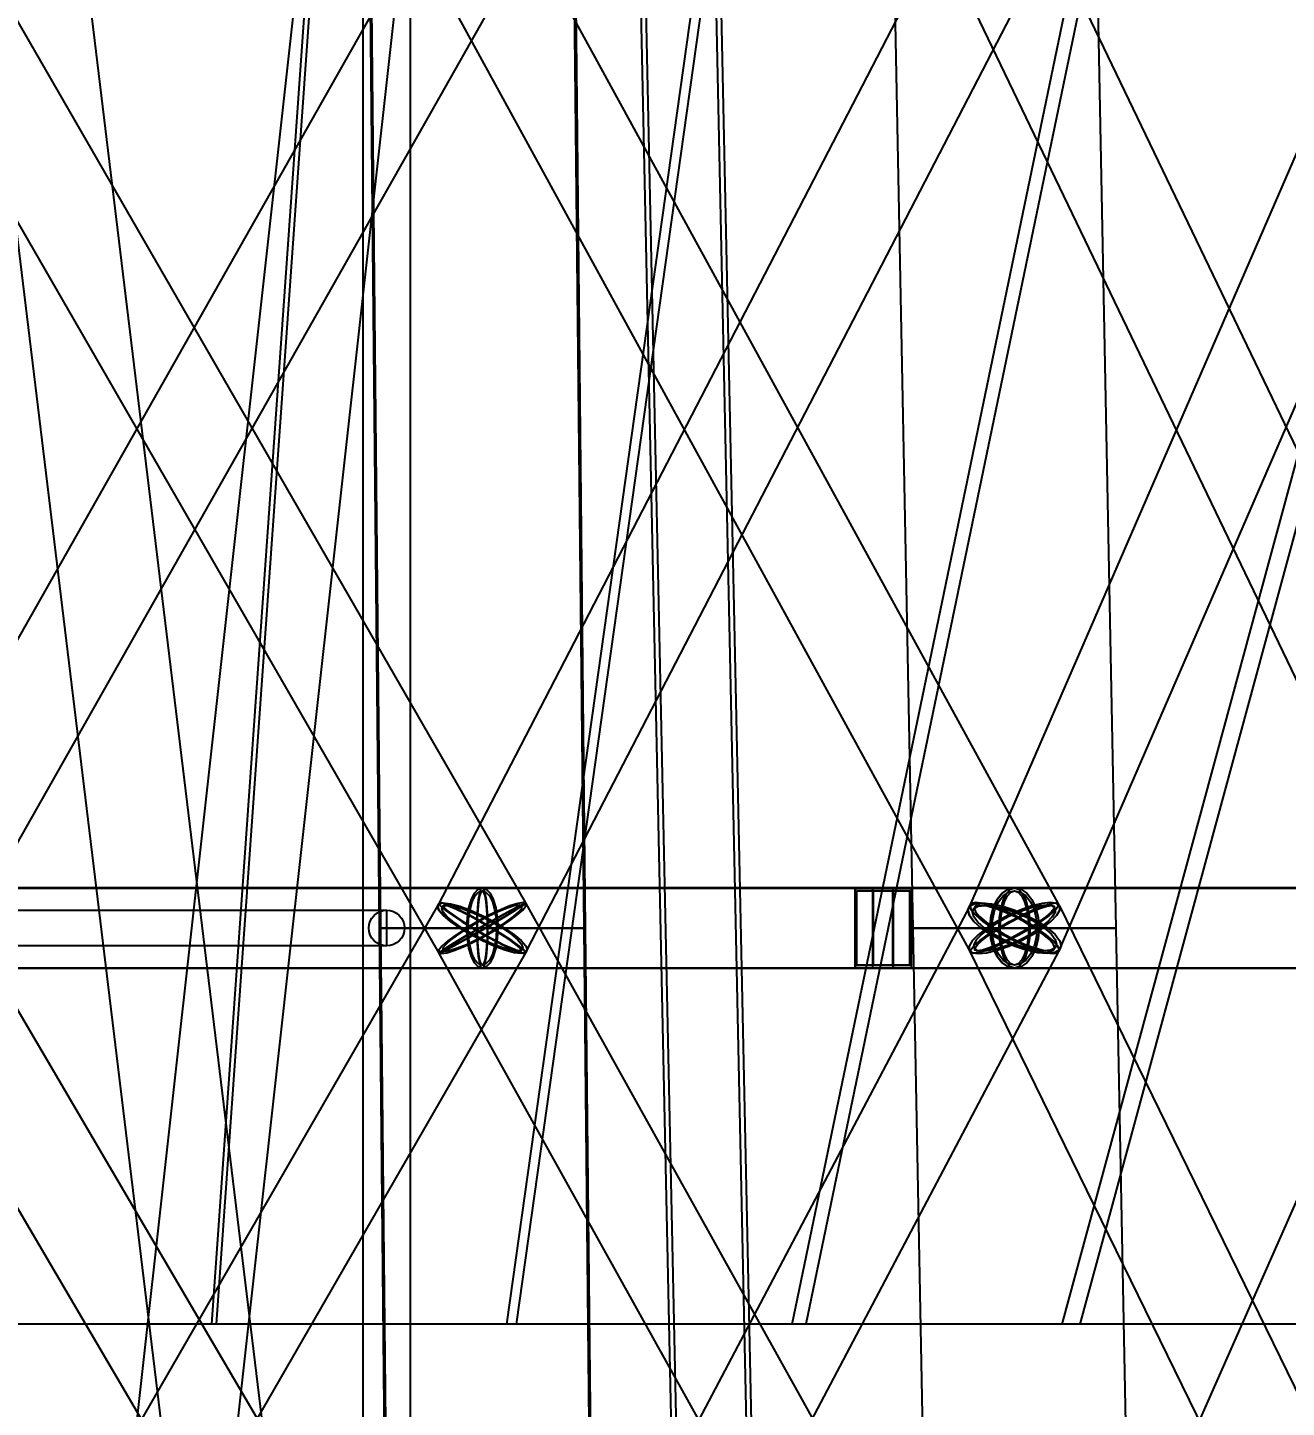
# Model space of a CAD drawing. Header units: millimetres. Extents: x -123812 to 252100, y -3000 to 639000.
# Drawn here: x 587 to 6942, y 437581 to 444545 of the extents above; entities that cross this region are included whole.
import ezdxf

# ---------------------------------------------------------------- set-up
doc = ezdxf.new("R2010")
doc.units = ezdxf.units.MM
for name, color, linetype, lineweight in [('D-STR-CORE', 7, 'Continuous', 25), ('D-STR-DECK', 7, 'Continuous', 25), ('D-STR-DIM', 7, 'Continuous', 13), ('D-STR-STRC', 7, 'Continuous', 25)]:
    doc.layers.add(name, color=color, linetype=linetype, lineweight=lineweight)
doc.styles.add('OpenSansCondensed-Light', font='OpenSansCondensed-Light.ttf')
doc.styles.add('TOWER_UNICODE', font='Arial Unicode.ttf')
doc.dimstyles.new('EZDXF', dxfattribs={"dimtxt": 0.25, "dimasz": 0.175, "dimexe": 0.375, "dimexo": 0.125, "dimgap": 0.1, "dimtad": 1, "dimlfac": 100, "dimzin": 12, "dimdsep": 46, "dimtxsty": 'OpenSansCondensed-Light', "dimblk": 'ARCHTICK', "dimcen": 2.5, "dimazin": 3, "dimtfac": 0.5, "dimtmove": 2, "dimatfit": 3})

# ---------------------------------------------------------------- blocks, each defined once
blk = doc.blocks.new('_ARCHTICK')
at = {"color": 0, "linetype": 'BYBLOCK', "const_width": 0.15}
blk.add_lwpolyline([(-0.5, -0.5), (0.5, 0.5)], dxfattribs=at)

msp = doc.modelspace()

# ---------------------------------------------------------------- linework, layer by layer
at = {"layer": 'D-STR-CORE'}
for points in [[(2280, 375000), (2520, 375000), (2520, 452500), (2280, 452500)], [(2280, 375000), (2520, 375000), (2520, 452500), (2280, 452500)], [(-2400, 440090), (2400, 440090), (2400, 439910), (-2400, 439910)], [(2400, 439910), (-2400, 439910), (-2400, 440090), (2400, 440090)]]:
    msp.add_lwpolyline(points, close=True, dxfattribs=at)
msp.add_circle((2400, 440000), 90, dxfattribs=at)
at = {"layer": 'D-STR-DECK'}
for points in [[(0, 438000), (0, 445000), (2036.2, 445000), (1540.2, 438000)], [(0, 438000), (0, 445000), (2036.2, 445000), (1540.2, 438000)], [(1516.7, 438000), (2012.7, 445000), (4037.6, 445000), (3054.1, 438000)], [(1516.7, 438000), (2012.7, 445000), (4037.6, 445000), (3054.1, 438000)], [(3007.5, 438000), (3991, 445000), (5969.9, 445000), (4515.7, 438000)], [(3007.5, 438000), (3991, 445000), (5969.9, 445000), (4515.7, 438000)], [(4446.8, 438000), (5901, 445000), (7800, 445000), (5900, 438000)], [(4446.8, 438000), (5901, 445000), (7800, 445000), (5900, 438000)], [(5810, 438000), (7710, 445000), (9496.7, 445000), (7183.4, 438000)], [(5810, 438000), (7710, 445000), (9496.7, 445000), (7183.4, 438000)]]:
    msp.add_lwpolyline(points, close=True, dxfattribs=at)
at = {"layer": 'D-STR-STRC'}
for points in [[(4507.7, 425004.2), (3975.3, 450004.2), (3968.4, 450013.7), (3948.1, 450022.3), (3915.8, 450029.3), (3873.8, 450034.4), (3824.8, 450037.1), (3772.2, 450037.3), (3719.6, 450034.9), (3670.6, 450030.2), (3628.5, 450023.4), (3596.2, 450015), (3575.9, 450005.6), (3569, 449995.8), (4101.4, 424995.8)], [(252.4, 424971.9), (3034.7, 449971.9), (3026.1, 449972.9), (3000.9, 449975.8), (2960.8, 449980.3), (2908.5, 449986.2), (2847.6, 449992.9), (2782.3, 450000.2), (2717, 450007.5), (2656.1, 450014.2), (2603.8, 450020), (2563.7, 450024.4), (2538.5, 450027.2), (2529.9, 450028.1), (-252.4, 425028.1)], [(3286.1, 425030.6), (252.2, 450030.6), (243.6, 450031), (218.4, 450029.4), (178.3, 450025.7), (126.1, 450020.3), (65.3, 450013.5), (0, 450005.8), (-65.3, 449997.7), (-126.1, 449989.7), (-178.3, 449982.5), (-218.4, 449976.4), (-243.6, 449972), (-252.2, 449969.4), (2781.8, 424969.4)], [(221.2, 439877.3), (3053.8, 444877.3), (3044.3, 444890), (3020.4, 444910.1), (2983.7, 444936.5), (2936.6, 444967.1), (2882.5, 445000), (2825, 445032.9), (2768, 445063.5), (2715.4, 445089.9), (2670.8, 445110), (2637.2, 445122.7), (2617, 445127.1), (2611.4, 445122.7), (-221.2, 440122.7)], [(-219.5, 444872.9), (2663.5, 439872.9), (2675.2, 439877.3), (2701, 439890), (2739.3, 439910.1), (2787.3, 439936.5), (2841.9, 439967.1), (2899.2, 440000), (2955.5, 440032.9), (3006.8, 440063.5), (3049.7, 440089.9), (3081.2, 440110), (3099.2, 440122.7), (3102.4, 440127.1), (219.5, 445127.1)], [(2610.3, 444877.3), (5347.1, 439877.3), (5361.1, 439872.9), (5389.2, 439877.3), (5429.7, 439890), (5479.6, 439910.1), (5535.7, 439936.5), (5594.1, 439967.1), (5650.8, 440000), (5701.9, 440032.9), (5744.1, 440063.5), (5774.3, 440089.9), (5790.5, 440110), (5791.7, 440122.7), (3054.9, 445122.7)], [(5245.2, 445110), (2655.9, 440110), (2663.9, 440089.9), (2686.8, 440063.5), (2723.1, 440032.9), (2770.3, 440000), (2825.2, 439967.1), (2884, 439936.5), (2942.7, 439910.1), (2997.3, 439890), (3044.2, 439877.3), (3080.1, 439872.9), (3102.5, 439877.3), (3110, 439890), (5699.3, 444890)], [(5243.3, 444890), (7647.5, 439890), (7663.1, 439877.3), (7693.4, 439872.9), (7736, 439877.3), (7788.3, 439890), (7846.5, 439910.1), (7906.8, 439936.5), (7965, 439967.1), (8017.2, 440000), (8059.8, 440032.9), (8089.9, 440063.5), (8105.4, 440089.9), (8105.3, 440110), (5701.1, 445110)], [(7512, 445110), (5342.5, 440110), (5334.1, 440089.9), (5341.6, 440063.5), (5364.7, 440032.9), (5401.7, 440000), (5450.2, 439967.1), (5506.8, 439936.5), (5567.6, 439910.1), (5628.6, 439890), (5685.6, 439877.3), (5734.6, 439872.9), (5772.4, 439877.3), (5796.3, 439890), (7965.8, 444890)], [(0, 439796.8), (2883, 439796.8), (2889.8, 439803.7), (2896.2, 439824), (2901.7, 439856.3), (2905.9, 439898.4), (2908.6, 439947.4), (2909.5, 440000), (2908.6, 440052.6), (2905.9, 440101.6), (2901.7, 440143.7), (2896.2, 440176), (2889.8, 440196.3), (2883, 440203.2), (0, 440203.2)], [(0, 439796.8), (2883, 439796.8), (2889.8, 439803.7), (2896.2, 439824), (2901.7, 439856.3), (2905.9, 439898.4), (2908.6, 439947.4), (2909.5, 440000), (2908.6, 440052.6), (2905.9, 440101.6), (2901.7, 440143.7), (2896.2, 440176), (2889.8, 440196.3), (2883, 440203.2), (0, 440203.2)], [(7876.4, 440203.2), (5569.4, 440203.2), (5537.4, 440196.3), (5507.6, 440176), (5482, 440143.7), (5462.3, 440101.6), (5450, 440052.6), (5445.7, 440000), (5450, 439947.4), (5462.3, 439898.4), (5482, 439856.3), (5507.6, 439824), (5537.4, 439803.7), (5569.4, 439796.8), (7876.4, 439796.8)], [(7876.4, 440203.2), (5569.4, 440203.2), (5537.4, 440196.3), (5507.6, 440176), (5482, 440143.7), (5462.3, 440101.6), (5450, 440052.6), (5445.7, 440000), (5450, 439947.4), (5462.3, 439898.4), (5482, 439856.3), (5507.6, 439824), (5537.4, 439803.7), (5569.4, 439796.8), (7876.4, 439796.8)], [(220.3, 434875.7), (3103.2, 439875.7), (3093.7, 439888.5), (3069.9, 439909), (3033.3, 439935.6), (2986.4, 439966.7), (2932.6, 440000), (2875.3, 440033.3), (2818.5, 440064.4), (2766.2, 440091), (2721.8, 440111.5), (2688.4, 440124.3), (2668.2, 440128.7), (2662.7, 440124.3), (-220.3, 435124.3)], [(3151.8, 435128.7), (218.5, 440128.7), (206.8, 440124.3), (180.9, 440111.5), (142.8, 440091), (94.9, 440064.4), (40.5, 440033.3), (-16.6, 440000), (-72.6, 439966.7), (-123.6, 439935.6), (-166.2, 439909), (-197.5, 439888.5), (-215.3, 439875.7), (-218.5, 439871.3), (2714.8, 434871.3)], [(5888.1, 435124.3), (3104.4, 440124.3), (3090.3, 440128.7), (3062.1, 440124.3), (3021.7, 440111.5), (2971.9, 440091), (2916, 440064.4), (2857.8, 440033.3), (2801.4, 440000), (2750.5, 439966.7), (2708.6, 439935.6), (2678.6, 439909), (2662.6, 439888.5), (2661.5, 439875.7), (5445.3, 434875.7)], [(3159.5, 434888.5), (5795.7, 439888.5), (5787.8, 439909), (5765, 439935.6), (5728.8, 439966.7), (5681.8, 440000), (5627.2, 440033.3), (5568.6, 440064.4), (5510.1, 440091), (5455.6, 440111.5), (5408.9, 440124.3), (5373.1, 440128.7), (5350.7, 440124.3), (5343.2, 440111.5), (2707, 435111.5)], [(8242.1, 435111.5), (5797.7, 440111.5), (5781.8, 440124.3), (5751.5, 440128.7), (5708.8, 440124.3), (5656.6, 440111.5), (5598.4, 440091), (5538.3, 440064.4), (5480.3, 440033.3), (5428.4, 440000), (5386, 439966.7), (5356.2, 439935.6), (5340.9, 439909), (5341.2, 439888.5), (7785.7, 434888.5)], [(5893, 434888.5), (8102.7, 439888.5), (8111.2, 439909), (8103.7, 439935.6), (8080.8, 439966.7), (8043.9, 440000), (7995.6, 440033.3), (7939.2, 440064.4), (7878.4, 440091), (7817.6, 440111.5), (7760.7, 440124.3), (7711.8, 440128.7), (7674, 440124.3), (7650.1, 440111.5), (5440.4, 435111.5)]]:
    msp.add_lwpolyline(points, dxfattribs=at)
for points in [[(3594.4, 450000), (4126.8, 425000), (4482.4, 425000), (3950, 450000)], [(3594.4, 450000), (4126.8, 425000), (4482.4, 425000), (3950, 450000)], [(2312.6, 445000), (2361.8, 440000), (3404.1, 440000), (3352.6, 445000)], [(2319.7, 445000), (2369.6, 440000), (3396.3, 440000), (3345.5, 445000)], [(4959.3, 445000), (5056.1, 440000), (6082.8, 440000), (5985.1, 445000)], [(4959.3, 445000), (5056.1, 440000), (6082.8, 440000), (5985.1, 445000)], [(-51.8, 439800), (4957.4, 439800), (4957.4, 440200), (-51.8, 440200)], [(-51.8, 439800), (4957.4, 439800), (4957.4, 440200), (-51.8, 440200)], [(2805.2, 440000), (2807.8, 439947.4), (2815.6, 439898.4), (2828, 439856.3), (2844.1, 439824), (2862.8, 439803.7), (2883, 439796.8), (5569.4, 439796.8), (5589.6, 439803.7), (5608.3, 439824), (5624.4, 439856.3), (5636.8, 439898.4), (5644.6, 439947.4), (5647.2, 440000), (5644.6, 440052.6), (5636.8, 440101.6), (5624.4, 440143.7), (5608.3, 440176), (5589.6, 440196.3), (5569.4, 440203.2), (2883, 440203.2), (2862.8, 440196.3), (2844.1, 440176), (2828, 440143.7), (2815.6, 440101.6), (2807.8, 440052.6)], [(2960.7, 440000), (2958.1, 439947.4), (2950.3, 439898.4), (2937.9, 439856.3), (2921.8, 439824), (2903.1, 439803.7), (2883, 439796.8), (2862.8, 439803.7), (2844.1, 439824), (2828, 439856.3), (2815.6, 439898.4), (2807.8, 439947.4), (2805.2, 440000), (2807.8, 440052.6), (2815.6, 440101.6), (2828, 440143.7), (2844.1, 440176), (2862.8, 440196.3), (2883, 440203.2), (2903.1, 440196.3), (2921.8, 440176), (2937.9, 440143.7), (2950.3, 440101.6), (2958.1, 440052.6)], [(2805.2, 440000), (2807.8, 439947.4), (2815.6, 439898.4), (2828, 439856.3), (2844.1, 439824), (2862.8, 439803.7), (2883, 439796.8), (5569.4, 439796.8), (5589.6, 439803.7), (5608.3, 439824), (5624.4, 439856.3), (5636.8, 439898.4), (5644.6, 439947.4), (5647.2, 440000), (5644.6, 440052.6), (5636.8, 440101.6), (5624.4, 440143.7), (5608.3, 440176), (5589.6, 440196.3), (5569.4, 440203.2), (2883, 440203.2), (2862.8, 440196.3), (2844.1, 440176), (2828, 440143.7), (2815.6, 440101.6), (2807.8, 440052.6)], [(2960.7, 440000), (2958.1, 439947.4), (2950.3, 439898.4), (2937.9, 439856.3), (2921.8, 439824), (2903.1, 439803.7), (2883, 439796.8), (2862.8, 439803.7), (2844.1, 439824), (2828, 439856.3), (2815.6, 439898.4), (2807.8, 439947.4), (2805.2, 440000), (2807.8, 440052.6), (2815.6, 440101.6), (2828, 440143.7), (2844.1, 440176), (2862.8, 440196.3), (2883, 440203.2), (2903.1, 440196.3), (2921.8, 440176), (2937.9, 440143.7), (2950.3, 440101.6), (2958.1, 440052.6)], [(2954.6, 440000), (2952.2, 439951.5), (2945, 439906.4), (2933.6, 439867.6), (2918.8, 439837.9), (2901.5, 439819.2), (2883, 439812.8), (2864.4, 439819.2), (2847.1, 439837.9), (2832.3, 439867.6), (2820.9, 439906.4), (2813.8, 439951.5), (2811.3, 440000), (2813.8, 440048.5), (2820.9, 440093.6), (2832.3, 440132.4), (2847.1, 440162.1), (2864.4, 440180.8), (2883, 440187.2), (2901.5, 440180.8), (2918.8, 440162.1), (2933.6, 440132.4), (2945, 440093.6), (2952.2, 440048.5)], [(2954.6, 440000), (2952.2, 439951.5), (2945, 439906.4), (2933.6, 439867.6), (2918.8, 439837.9), (2901.5, 439819.2), (2883, 439812.8), (2864.4, 439819.2), (2847.1, 439837.9), (2832.3, 439867.6), (2820.9, 439906.4), (2813.8, 439951.5), (2811.3, 440000), (2813.8, 440048.5), (2820.9, 440093.6), (2832.3, 440132.4), (2847.1, 440162.1), (2864.4, 440180.8), (2883, 440187.2), (2901.5, 440180.8), (2918.8, 440162.1), (2933.6, 440132.4), (2945, 440093.6), (2952.2, 440048.5)], [(2909.5, 440000), (2908.6, 439947.4), (2905.9, 439898.4), (2901.7, 439856.3), (2896.2, 439824), (2889.8, 439803.7), (2883, 439796.8), (2876.1, 439803.7), (2869.7, 439824), (2864.2, 439856.3), (2860, 439898.4), (2857.3, 439947.4), (2856.4, 440000), (2857.3, 440052.6), (2860, 440101.6), (2864.2, 440143.7), (2869.7, 440176), (2876.1, 440196.3), (2883, 440203.2), (2889.8, 440196.3), (2896.2, 440176), (2901.7, 440143.7), (2905.9, 440101.6), (2908.6, 440052.6)], [(2909.5, 440000), (2908.6, 439947.4), (2905.9, 439898.4), (2901.7, 439856.3), (2896.2, 439824), (2889.8, 439803.7), (2883, 439796.8), (2876.1, 439803.7), (2869.7, 439824), (2864.2, 439856.3), (2860, 439898.4), (2857.3, 439947.4), (2856.4, 440000), (2857.3, 440052.6), (2860, 440101.6), (2864.2, 440143.7), (2869.7, 440176), (2876.1, 440196.3), (2883, 440203.2), (2889.8, 440196.3), (2896.2, 440176), (2901.7, 440143.7), (2905.9, 440101.6), (2908.6, 440052.6)], [(2907.4, 440000), (2906.6, 439951.5), (2904.1, 439906.4), (2900.2, 439867.6), (2895.2, 439837.9), (2889.3, 439819.2), (2883, 439812.8), (2876.6, 439819.2), (2870.7, 439837.9), (2865.7, 439867.6), (2861.8, 439906.4), (2859.4, 439951.5), (2858.5, 440000), (2859.4, 440048.5), (2861.8, 440093.6), (2865.7, 440132.4), (2870.7, 440162.1), (2876.6, 440180.8), (2883, 440187.2), (2889.3, 440180.8), (2895.2, 440162.1), (2900.2, 440132.4), (2904.1, 440093.6), (2906.6, 440048.5)], [(2907.4, 440000), (2906.6, 439951.5), (2904.1, 439906.4), (2900.2, 439867.6), (2895.2, 439837.9), (2889.3, 439819.2), (2883, 439812.8), (2876.6, 439819.2), (2870.7, 439837.9), (2865.7, 439867.6), (2861.8, 439906.4), (2859.4, 439951.5), (2858.5, 440000), (2859.4, 440048.5), (2861.8, 440093.6), (2865.7, 440132.4), (2870.7, 440162.1), (2876.6, 440180.8), (2883, 440187.2), (2889.3, 440180.8), (2895.2, 440162.1), (2900.2, 440132.4), (2904.1, 440093.6), (2906.6, 440048.5)], [(4764.3, 439800), (8638.3, 439800), (8638.3, 440200), (4764.3, 440200)], [(4764.3, 440200), (5047.1, 440200), (5047.1, 439800), (4764.3, 439800)], [(4764.3, 439800), (8638.3, 439800), (8638.3, 440200), (4764.3, 440200)], [(4764.3, 440200), (5047.1, 440200), (5047.1, 439800), (4764.3, 439800)], [(4772.7, 440188), (5038.6, 440188), (5038.6, 439812), (4772.7, 439812)], [(4772.7, 440188), (5038.6, 440188), (5038.6, 439812), (4772.7, 439812)], [(4853.9, 440200), (4957.4, 440200), (4957.4, 439800), (4853.9, 439800)], [(4853.9, 440200), (4957.4, 440200), (4957.4, 439800), (4853.9, 439800)], [(4857, 440188), (4954.3, 440188), (4954.3, 439812), (4857, 439812)], [(4857, 440188), (4954.3, 440188), (4954.3, 439812), (4857, 439812)], [(5693.1, 440000), (5688.9, 439947.4), (5676.6, 439898.4), (5656.9, 439856.3), (5631.3, 439824), (5601.5, 439803.7), (5569.4, 439796.8), (5537.4, 439803.7), (5507.6, 439824), (5482, 439856.3), (5462.3, 439898.4), (5450, 439947.4), (5445.7, 440000), (5450, 440052.6), (5462.3, 440101.6), (5482, 440143.7), (5507.6, 440176), (5537.4, 440196.3), (5569.4, 440203.2), (5601.5, 440196.3), (5631.3, 440176), (5656.9, 440143.7), (5676.6, 440101.6), (5688.9, 440052.6)], [(5693.1, 440000), (5688.9, 439947.4), (5676.6, 439898.4), (5656.9, 439856.3), (5631.3, 439824), (5601.5, 439803.7), (5569.4, 439796.8), (5537.4, 439803.7), (5507.6, 439824), (5482, 439856.3), (5462.3, 439898.4), (5450, 439947.4), (5445.7, 440000), (5450, 440052.6), (5462.3, 440101.6), (5482, 440143.7), (5507.6, 440176), (5537.4, 440196.3), (5569.4, 440203.2), (5601.5, 440196.3), (5631.3, 440176), (5656.9, 440143.7), (5676.6, 440101.6), (5688.9, 440052.6)], [(5683.4, 440000), (5679.5, 439951.5), (5668.1, 439906.4), (5650, 439867.6), (5626.4, 439837.9), (5598.9, 439819.2), (5569.4, 439812.8), (5539.9, 439819.2), (5512.5, 439837.9), (5488.9, 439867.6), (5470.8, 439906.4), (5459.4, 439951.5), (5455.5, 440000), (5459.4, 440048.5), (5470.8, 440093.6), (5488.9, 440132.4), (5512.5, 440162.1), (5539.9, 440180.8), (5569.4, 440187.2), (5598.9, 440180.8), (5626.4, 440162.1), (5650, 440132.4), (5668.1, 440093.6), (5679.5, 440048.5)], [(5683.4, 440000), (5679.5, 439951.5), (5668.1, 439906.4), (5650, 439867.6), (5626.4, 439837.9), (5598.9, 439819.2), (5569.4, 439812.8), (5539.9, 439819.2), (5512.5, 439837.9), (5488.9, 439867.6), (5470.8, 439906.4), (5459.4, 439951.5), (5455.5, 440000), (5459.4, 440048.5), (5470.8, 440093.6), (5488.9, 440132.4), (5512.5, 440162.1), (5539.9, 440180.8), (5569.4, 440187.2), (5598.9, 440180.8), (5626.4, 440162.1), (5650, 440132.4), (5668.1, 440093.6), (5679.5, 440048.5)], [(5647.2, 440000), (5644.6, 439947.4), (5636.8, 439898.4), (5624.4, 439856.3), (5608.3, 439824), (5589.6, 439803.7), (5569.4, 439796.8), (5549.3, 439803.7), (5530.6, 439824), (5514.5, 439856.3), (5502.1, 439898.4), (5494.3, 439947.4), (5491.7, 440000), (5494.3, 440052.6), (5502.1, 440101.6), (5514.5, 440143.7), (5530.6, 440176), (5549.3, 440196.3), (5569.4, 440203.2), (5589.6, 440196.3), (5608.3, 440176), (5624.4, 440143.7), (5636.8, 440101.6), (5644.6, 440052.6)], [(5647.2, 440000), (5644.6, 439947.4), (5636.8, 439898.4), (5624.4, 439856.3), (5608.3, 439824), (5589.6, 439803.7), (5569.4, 439796.8), (5549.3, 439803.7), (5530.6, 439824), (5514.5, 439856.3), (5502.1, 439898.4), (5494.3, 439947.4), (5491.7, 440000), (5494.3, 440052.6), (5502.1, 440101.6), (5514.5, 440143.7), (5530.6, 440176), (5549.3, 440196.3), (5569.4, 440203.2), (5589.6, 440196.3), (5608.3, 440176), (5624.4, 440143.7), (5636.8, 440101.6), (5644.6, 440052.6)], [(5641.1, 440000), (5638.6, 439951.5), (5631.5, 439906.4), (5620.1, 439867.6), (5605.3, 439837.9), (5588, 439819.2), (5569.4, 439812.8), (5550.9, 439819.2), (5533.6, 439837.9), (5518.8, 439867.6), (5507.4, 439906.4), (5500.2, 439951.5), (5497.8, 440000), (5500.2, 440048.5), (5507.4, 440093.6), (5518.8, 440132.4), (5533.6, 440162.1), (5550.9, 440180.8), (5569.4, 440187.2), (5588, 440180.8), (5605.3, 440162.1), (5620.1, 440132.4), (5631.5, 440093.6), (5638.6, 440048.5)], [(5641.1, 440000), (5638.6, 439951.5), (5631.5, 439906.4), (5620.1, 439867.6), (5605.3, 439837.9), (5588, 439819.2), (5569.4, 439812.8), (5550.9, 439819.2), (5533.6, 439837.9), (5518.8, 439867.6), (5507.4, 439906.4), (5500.2, 439951.5), (5497.8, 440000), (5500.2, 440048.5), (5507.4, 440093.6), (5518.8, 440132.4), (5533.6, 440162.1), (5550.9, 440180.8), (5569.4, 440187.2), (5588, 440180.8), (5605.3, 440162.1), (5620.1, 440132.4), (5631.5, 440093.6), (5638.6, 440048.5)], [(2995.6, 440000), (3042.8, 439967.1), (3079.1, 439936.5), (3102, 439910.1), (3110, 439890), (3102.5, 439877.3), (3080.1, 439872.9), (3044.2, 439877.3), (2997.3, 439890), (2942.7, 439910.1), (2884, 439936.5), (2825.2, 439967.1), (2770.3, 440000), (2723.1, 440032.9), (2686.8, 440063.5), (2663.9, 440089.9), (2655.9, 440110), (2663.4, 440122.7), (2685.8, 440127.1), (2721.7, 440122.7), (2768.6, 440110), (2823.2, 440089.9), (2882, 440063.5), (2940.7, 440032.9)], [(2801.4, 440000), (2750.5, 439966.7), (2708.6, 439935.6), (2678.6, 439909), (2662.6, 439888.5), (2661.5, 439875.7), (2675.6, 439871.3), (2703.8, 439875.7), (2744.2, 439888.5), (2794, 439909), (2849.9, 439935.6), (2908.1, 439966.7), (2964.6, 440000), (3015.4, 440033.3), (3057.3, 440064.4), (3087.3, 440091), (3103.3, 440111.5), (3104.4, 440124.3), (3090.3, 440128.7), (3062.1, 440124.3), (3021.7, 440111.5), (2971.9, 440091), (2916, 440064.4), (2857.8, 440033.3)], [(2833.4, 440000), (2890.6, 439966.7), (2947.4, 439935.6), (2999.7, 439909), (3044.1, 439888.5), (3077.6, 439875.7), (3097.7, 439871.3), (3103.2, 439875.7), (3093.7, 439888.5), (3069.9, 439909), (3033.3, 439935.6), (2986.4, 439966.7), (2932.6, 440000), (2875.3, 440033.3), (2818.5, 440064.4), (2766.2, 440091), (2721.8, 440111.5), (2688.4, 440124.3), (2668.2, 440128.7), (2662.7, 440124.3), (2672.2, 440111.5), (2696, 440091), (2732.6, 440064.4), (2779.5, 440033.3)], [(2899.2, 440000), (2841.9, 439967.1), (2787.3, 439936.5), (2739.3, 439910.1), (2701, 439890), (2675.2, 439877.3), (2663.5, 439872.9), (2666.7, 439877.3), (2684.7, 439890), (2716.3, 439910.1), (2759.1, 439936.5), (2810.4, 439967.1), (2866.7, 440000), (2924, 440032.9), (2978.6, 440063.5), (3026.6, 440089.9), (3064.9, 440110), (3090.7, 440122.7), (3102.4, 440127.1), (3099.2, 440122.7), (3081.2, 440110), (3049.7, 440089.9), (3006.8, 440063.5), (2955.5, 440032.9)], [(2984.5, 440000), (3027.1, 439970.3), (3059.8, 439942.7), (3080.4, 439919), (3087.6, 439900.8), (3080.9, 439889.3), (3060.7, 439885.4), (3028.3, 439889.3), (2986.1, 439900.8), (2936.8, 439919), (2883.9, 439942.7), (2830.9, 439970.3), (2781.4, 440000), (2738.9, 440029.7), (2706.1, 440057.3), (2685.5, 440081), (2678.3, 440099.2), (2685, 440110.7), (2705.2, 440114.6), (2737.6, 440110.7), (2779.8, 440099.2), (2829.1, 440081), (2882, 440057.3), (2935.1, 440029.7)], [(2809.4, 440000), (2763.5, 439970), (2725.8, 439942), (2698.7, 439917.9), (2684.3, 439899.5), (2683.3, 439887.9), (2696, 439883.9), (2721.4, 439887.9), (2757.8, 439899.5), (2802.8, 439917.9), (2853.2, 439942), (2905.6, 439970), (2956.5, 440000), (3002.4, 440030), (3040.1, 440058), (3067.2, 440082.1), (3081.6, 440100.5), (3082.6, 440112.1), (3069.9, 440116.1), (3044.5, 440112.1), (3008.1, 440100.5), (2963.1, 440082.1), (2912.7, 440058), (2860.3, 440030)], [(2838.2, 440000), (2889.9, 439970), (2941, 439942), (2988.2, 439917.9), (3028.3, 439899.5), (3058.4, 439887.9), (3076.6, 439883.9), (3081.5, 439887.9), (3073, 439899.5), (3051.5, 439917.9), (3018.5, 439942), (2976.3, 439970), (2927.7, 440000), (2876, 440030), (2824.9, 440058), (2777.7, 440082.1), (2737.6, 440100.5), (2707.5, 440112.1), (2689.3, 440116.1), (2684.4, 440112.1), (2692.9, 440100.5), (2714.4, 440082.1), (2747.4, 440058), (2789.7, 440030)], [(2897.6, 440000), (2845.9, 439970.3), (2796.7, 439942.7), (2753.4, 439919), (2718.9, 439900.8), (2695.6, 439889.3), (2685.1, 439885.4), (2688, 439889.3), (2704.3, 439900.8), (2732.7, 439919), (2771.3, 439942.7), (2817.6, 439970.3), (2868.3, 440000), (2920, 440029.7), (2969.2, 440057.3), (3012.5, 440081), (3047, 440099.2), (3070.3, 440110.7), (3080.8, 440114.6), (3077.9, 440110.7), (3061.7, 440099.2), (3033.3, 440081), (2994.6, 440057.3), (2948.3, 440029.7)], [(5737.2, 440000), (5774.2, 439967.1), (5797.3, 439936.5), (5804.8, 439910.1), (5796.3, 439890), (5772.4, 439877.3), (5734.6, 439872.9), (5685.6, 439877.3), (5628.6, 439890), (5567.6, 439910.1), (5506.8, 439936.5), (5450.2, 439967.1), (5401.7, 440000), (5364.7, 440032.9), (5341.6, 440063.5), (5334.1, 440089.9), (5342.5, 440110), (5366.5, 440122.7), (5404.3, 440127.1), (5453.3, 440122.7), (5510.3, 440110), (5571.3, 440089.9), (5632.1, 440063.5), (5688.7, 440032.9)], [(5428.4, 440000), (5386, 439966.7), (5356.2, 439935.6), (5340.9, 439909), (5341.2, 439888.5), (5357.1, 439875.7), (5387.4, 439871.3), (5430.1, 439875.7), (5482.3, 439888.5), (5540.4, 439909), (5600.6, 439935.6), (5658.6, 439966.7), (5710.5, 440000), (5752.8, 440033.3), (5782.7, 440064.4), (5798, 440091), (5797.7, 440111.5), (5781.8, 440124.3), (5751.5, 440128.7), (5708.8, 440124.3), (5656.6, 440111.5), (5598.4, 440091), (5538.3, 440064.4), (5480.3, 440033.3)], [(5457.1, 440000), (5511.7, 439966.7), (5570.3, 439935.6), (5628.8, 439909), (5683.3, 439888.5), (5730, 439875.7), (5765.8, 439871.3), (5788.2, 439875.7), (5795.7, 439888.5), (5787.8, 439909), (5765, 439935.6), (5728.8, 439966.7), (5681.8, 440000), (5627.2, 440033.3), (5568.6, 440064.4), (5510.1, 440091), (5455.6, 440111.5), (5408.9, 440124.3), (5373.1, 440128.7), (5350.7, 440124.3), (5343.2, 440111.5), (5351.1, 440091), (5373.9, 440064.4), (5410.1, 440033.3)], [(5650.8, 440000), (5594.1, 439967.1), (5535.7, 439936.5), (5479.6, 439910.1), (5429.7, 439890), (5389.2, 439877.3), (5361.1, 439872.9), (5347.1, 439877.3), (5348.3, 439890), (5364.6, 439910.1), (5394.8, 439936.5), (5437, 439967.1), (5488.1, 440000), (5544.8, 440032.9), (5603.2, 440063.5), (5659.3, 440089.9), (5709.2, 440110), (5749.6, 440122.7), (5777.8, 440127.1), (5791.7, 440122.7), (5790.5, 440110), (5774.3, 440089.9), (5744.1, 440063.5), (5701.9, 440032.9)], [(5720.7, 440000), (5754, 439970.3), (5774.9, 439942.7), (5781.7, 439919), (5774, 439900.8), (5752.4, 439889.3), (5718.3, 439885.4), (5674.1, 439889.3), (5622.8, 439900.8), (5567.8, 439919), (5512.9, 439942.7), (5461.9, 439970.3), (5418.2, 440000), (5384.8, 440029.7), (5364, 440057.3), (5357.2, 440081), (5364.9, 440099.2), (5386.5, 440110.7), (5420.5, 440114.6), (5464.8, 440110.7), (5516.1, 440099.2), (5571.1, 440081), (5626, 440057.3), (5677, 440029.7)], [(5442.3, 440000), (5404.1, 439970), (5377.2, 439942), (5363.4, 439917.9), (5363.7, 439899.5), (5378, 439887.9), (5405.3, 439883.9), (5443.8, 439887.9), (5490.9, 439899.5), (5543.3, 439917.9), (5597.5, 439942), (5649.8, 439970), (5696.6, 440000), (5734.8, 440030), (5761.7, 440058), (5775.5, 440082.1), (5775.2, 440100.5), (5760.9, 440112.1), (5733.6, 440116.1), (5695.1, 440112.1), (5648, 440100.5), (5595.6, 440082.1), (5541.4, 440058), (5489.1, 440030)], [(5468.1, 440000), (5517.4, 439970), (5570.2, 439942), (5623, 439917.9), (5672.1, 439899.5), (5714.2, 439887.9), (5746.5, 439883.9), (5766.7, 439887.9), (5773.4, 439899.5), (5766.3, 439917.9), (5745.7, 439942), (5713.1, 439970), (5670.8, 440000), (5621.5, 440030), (5568.7, 440058), (5515.9, 440082.1), (5466.8, 440100.5), (5424.7, 440112.1), (5392.4, 440116.1), (5372.2, 440112.1), (5365.5, 440100.5), (5372.6, 440082.1), (5393.2, 440058), (5425.8, 440030)], [(5642.8, 440000), (5591.6, 439970.3), (5539, 439942.7), (5488.5, 439919), (5443.4, 439900.8), (5407, 439889.3), (5381.6, 439885.4), (5369, 439889.3), (5370.1, 439900.8), (5384.8, 439919), (5412, 439942.7), (5450, 439970.3), (5496.1, 440000), (5547.2, 440029.7), (5599.9, 440057.3), (5650.4, 440081), (5695.5, 440099.2), (5731.9, 440110.7), (5757.3, 440114.6), (5769.9, 440110.7), (5768.8, 440099.2), (5754.1, 440081), (5726.9, 440057.3), (5688.9, 440029.7)], [(2361.8, 440000), (2411, 435000), (3455.6, 435000), (3404.1, 440000)], [(3404.1, 440000), (3386.4, 440000), (3334.3, 440000), (3251.5, 440000), (3143.5, 440000), (3017.8, 440000), (2883, 440000), (2748.1, 440000), (2622.4, 440000), (2514.4, 440000), (2431.6, 440000), (2379.6, 440000), (2361.8, 440000), (2379.6, 440000), (2431.6, 440000), (2514.4, 440000), (2622.4, 440000), (2748.1, 440000), (2883, 440000), (3017.8, 440000), (3143.5, 440000), (3251.5, 440000), (3334.3, 440000), (3386.4, 440000)], [(3404.1, 440000), (3386.4, 440000), (3334.3, 440000), (3251.5, 440000), (3143.5, 440000), (3017.8, 440000), (2883, 440000), (2748.1, 440000), (2622.4, 440000), (2514.4, 440000), (2431.6, 440000), (2379.6, 440000), (2361.8, 440000), (2379.6, 440000), (2431.6, 440000), (2514.4, 440000), (2622.4, 440000), (2748.1, 440000), (2883, 440000), (3017.8, 440000), (3143.5, 440000), (3251.5, 440000), (3334.3, 440000), (3386.4, 440000)], [(2369.6, 440000), (2419.5, 435000), (3447.1, 435000), (3396.3, 440000)], [(3396.3, 440000), (3378.8, 440000), (3327.5, 440000), (3246, 440000), (3139.6, 440000), (3015.8, 440000), (2883, 440000), (2750.1, 440000), (2626.3, 440000), (2520, 440000), (2438.4, 440000), (2387.1, 440000), (2369.6, 440000), (2387.1, 440000), (2438.4, 440000), (2520, 440000), (2626.3, 440000), (2750.1, 440000), (2883, 440000), (3015.8, 440000), (3139.6, 440000), (3246, 440000), (3327.5, 440000), (3378.8, 440000)], [(3339.5, 440000), (3324, 440000), (3278.4, 440000), (3205.8, 440000), (3111.2, 440000), (3001.1, 440000), (2883, 440000), (2764.8, 440000), (2654.7, 440000), (2560.1, 440000), (2487.6, 440000), (2441.9, 440000), (2426.4, 440000), (2441.9, 440000), (2487.6, 440000), (2560.1, 440000), (2654.7, 440000), (2764.8, 440000), (2883, 440000), (3001.1, 440000), (3111.2, 440000), (3205.8, 440000), (3278.4, 440000), (3324, 440000)], [(3339.5, 440000), (3324, 440000), (3278.4, 440000), (3205.8, 440000), (3111.2, 440000), (3001.1, 440000), (2883, 440000), (2764.8, 440000), (2654.7, 440000), (2560.1, 440000), (2487.6, 440000), (2441.9, 440000), (2426.4, 440000), (2441.9, 440000), (2487.6, 440000), (2560.1, 440000), (2654.7, 440000), (2764.8, 440000), (2883, 440000), (3001.1, 440000), (3111.2, 440000), (3205.8, 440000), (3278.4, 440000), (3324, 440000)], [(5056.1, 440000), (5152.8, 435000), (6180.5, 435000), (6082.8, 440000)], [(6082.8, 440000), (6065.3, 440000), (6014, 440000), (5932.4, 440000), (5826.1, 440000), (5702.3, 440000), (5569.4, 440000), (5436.6, 440000), (5312.8, 440000), (5206.4, 440000), (5124.9, 440000), (5073.6, 440000), (5056.1, 440000), (5073.6, 440000), (5124.9, 440000), (5206.4, 440000), (5312.8, 440000), (5436.6, 440000), (5569.4, 440000), (5702.3, 440000), (5826.1, 440000), (5932.4, 440000), (6014, 440000), (6065.3, 440000)], [(5056.1, 440000), (5152.8, 435000), (6180.5, 435000), (6082.8, 440000)], [(6082.8, 440000), (6065.3, 440000), (6014, 440000), (5932.4, 440000), (5826.1, 440000), (5702.3, 440000), (5569.4, 440000), (5436.6, 440000), (5312.8, 440000), (5206.4, 440000), (5124.9, 440000), (5073.6, 440000), (5056.1, 440000), (5073.6, 440000), (5124.9, 440000), (5206.4, 440000), (5312.8, 440000), (5436.6, 440000), (5569.4, 440000), (5702.3, 440000), (5826.1, 440000), (5932.4, 440000), (6014, 440000), (6065.3, 440000)]]:
    msp.add_lwpolyline(points, close=True, dxfattribs=at)

# ---------------------------------------------------------------- dimensions: what is measured, and where the dimension line sits
at = {"layer": 'D-STR-DIM'}
msp.add_linear_dim(base=(187000, 0), p1=(0, 0), p2=(0, 450000), angle=90, dimstyle='EZDXF', override={"dimtxt": 8400, "dimasz": 3750, "dimexe": 2100, "dimexo": 1800, "dimgap": 2100, "dimtad": 1, "dimdec": 0, "dimlfac": 1, "dimlunit": 2, "dimtxsty": 'TOWER_UNICODE', "dimclrd": 7, "dimclre": 7, "dimclrt": 7}, dxfattribs=at).render()

doc.saveas('drawing.dxf')
